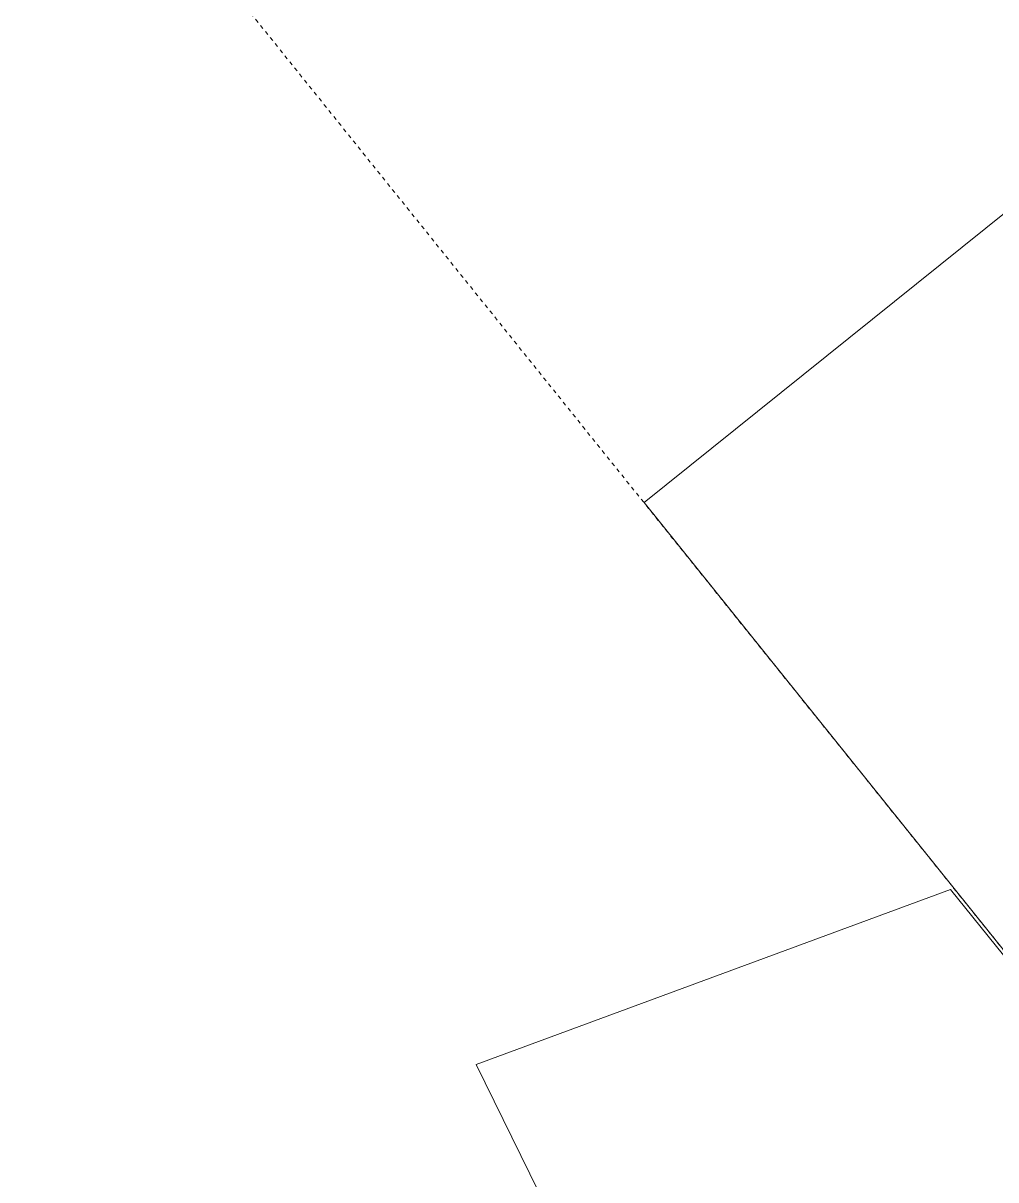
# Model space of a CAD drawing. Header units: metres. Extents: x 7511886 to 7512132, y 4692231 to 4692550.
# Drawn here: x 7511907.91 to 7511932.87, y 4692327.56 to 4692357.25 of the extents above; entities that cross this region are included whole.
import ezdxf

# ---------------------------------------------------------------- set-up
doc = ezdxf.new("R2010")
doc.units = ezdxf.units.M
doc.linetypes.add('DASHED', pattern=[0.75, 0.5, -0.25])
for name, color, linetype, lineweight in [('A- Ndertesat_Pen_No__101', 252, 'Continuous', 13), ('rruga_matjet', 45, 'Continuous', 0), ('rruga_projekt_betimi', 110, 'Continuous', 0)]:
    doc.layers.add(name, color=color, linetype=linetype, lineweight=lineweight)
doc.layers.add('Drawing & Figure_Pen_No__108', color=7, linetype='Continuous', lineweight=13, true_color=0xfd8379)

# ---------------------------------------------------------------- blocks, each defined once
blk = doc.blocks.new('A$C3BCD52F3')
at = {"layer": 'A- Ndertesat_Pen_No__101', "color": 252, "linetype": 'Continuous', "lineweight": 13, "flags": 128}
blk.add_lwpolyline([(25579, 56657), (72386, 56661), (72388, 77235), (70897, 77235), (70903, 89470), (52866, 89472), (52871, 74873), (50301, 74876), (50302, 75720), (25583, 75711)], close=True, dxfattribs=at)
at = {"layer": 'Drawing & Figure_Pen_No__108', "color": 11, "linetype": 'DASHED', "lineweight": 13, "true_color": 0xfd8379, "flags": 128}
blk.add_lwpolyline([(25577, 54127), (25577, 101152)], dxfattribs=at)

msp = doc.modelspace()

# ---------------------------------------------------------------- linework, layer by layer
at = {"layer": 'rruga_matjet'}
msp.add_polyline3d([(7511977.387, 4692357.806, 619.84), (7511947.655, 4692333.937, 617.362), (7511938.212, 4692326.352, 617.264), (7511937.115, 4692328.317, 617.478), (7511931.708, 4692335.012, 617.51), (7511919.54, 4692330.522, 617.115), (7511924.362, 4692320.692, 616.987), (7511926.97, 4692315.376, 616.987), (7511938.668, 4692324.766, 617.224), (7511948.568, 4692332.719, 617.373), (7511979.122, 4692357.264, 619.879)], close=True, dxfattribs=at)

# ---------------------------------------------------------------- block references
at = {"layer": 'rruga_projekt_betimi', "xscale": 0.001, "yscale": 0.001, "zscale": 0.001, "rotation": 38.77602069494476}
msp.add_blockref('A$C3BCD52F3', (7511951.322, 4692269.896, 609.752), dxfattribs=at)

doc.saveas('drawing.dxf')
